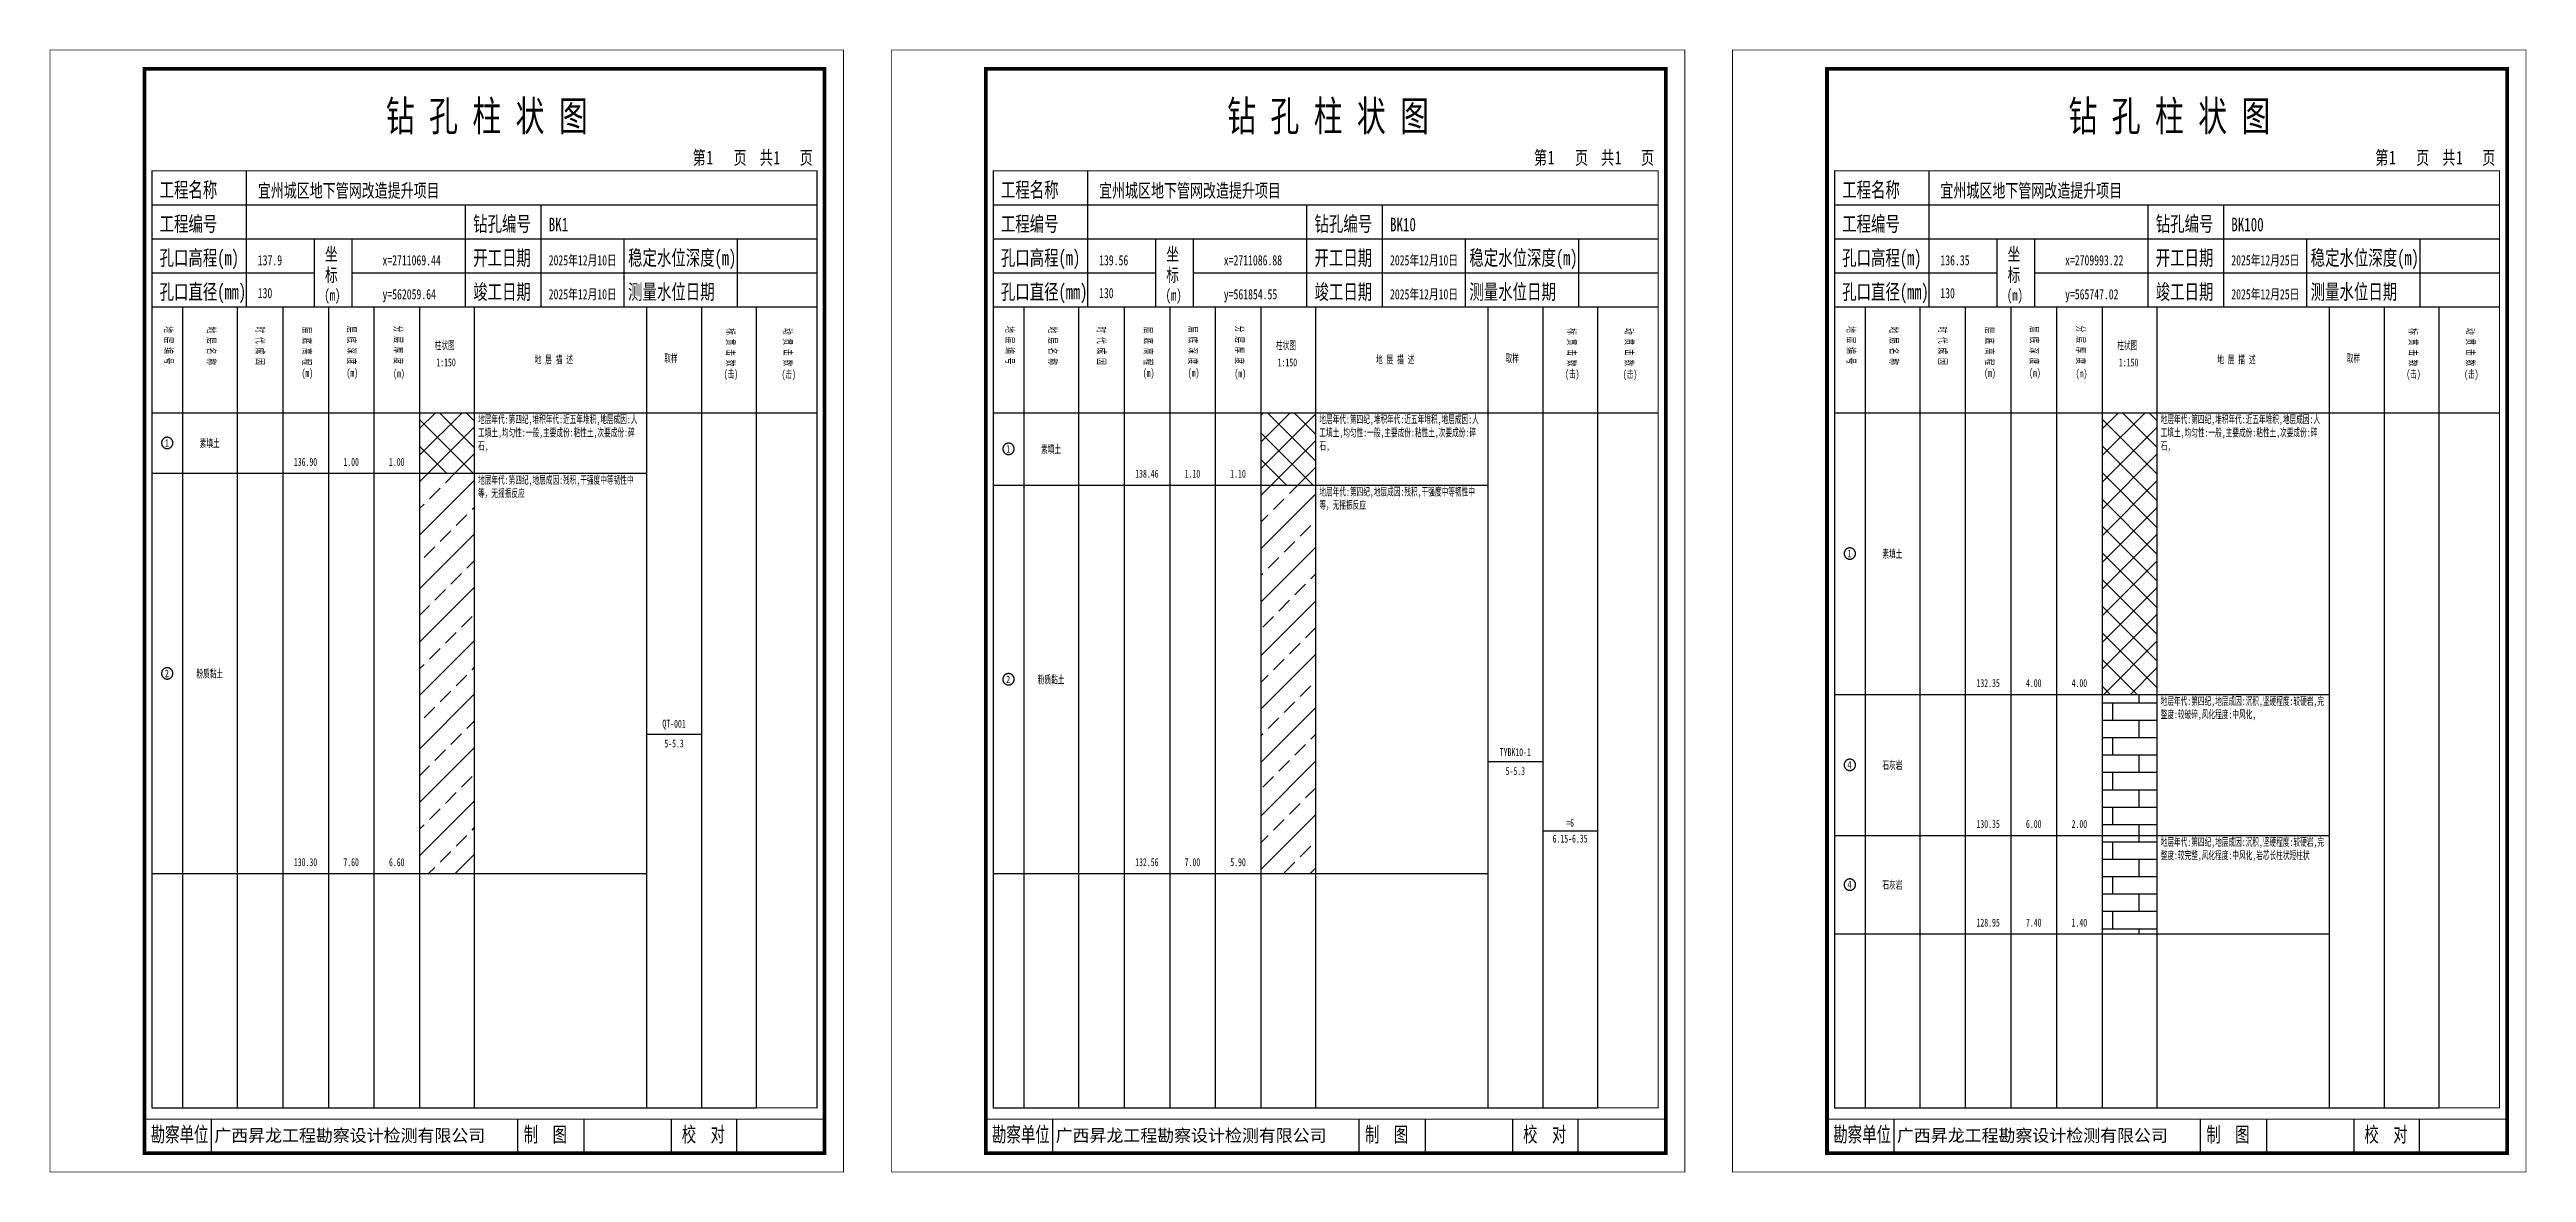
# Model space of a CAD drawing. Header units: millimetres. Extents: x 0 to 2711117, y 0 to 567555.
# Drawn here: x 0 to 655, y 0 to 297 of the extents above; entities that cross this region are included whole.
import ezdxf
from ezdxf.enums import TextEntityAlignment as Align

# ---------------------------------------------------------------- set-up
doc = ezdxf.new("R2010")
doc.units = ezdxf.units.MM
doc.layers.add('GICAD_POU_TEXTS', color=7, linetype='Continuous')
doc.layers.add('勘察点图例', color=7, linetype='Continuous')
doc.styles.add('HEAD_FONT', font='simfang.ttf', dxfattribs={"width": 0.6})
doc.styles.add('HEAD_FONT2', font='simfang.ttf', dxfattribs={"width": 0.6})
doc.styles.add('HT', font='simhei.ttf')
doc.styles.add('LZ_FONT', font='simfang.ttf', dxfattribs={"width": 0.7, "height": 8})
doc.styles.add('成果图图块', font='simfang.ttf', dxfattribs={"height": 2.5})
doc.styles.add('成果图表体', font='simfang.ttf', dxfattribs={"width": 0.6, "height": 2.1})
pattern_1 = [(45, (0, 0), (-3.535534, 3.535534), []), (135, (0, 0), (-3.535534, -3.535534), [])]
pattern_2 = [(45, (0, 0), (-7.07107, 7.07107), []), (45, (7.071, 0), (-7.07107, 7.07107), [4, -2])]
pattern_3 = [(0, (0, 0), (0, 4.6), []), (90, (0, 0), (-7, 4.6), [4.6, -4.6])]

# ---------------------------------------------------------------- blocks, each defined once
blk = doc.blocks.new('BK1')
for p, q in [((52, 229), (52, 265)), ((27, 256), (203, 256)), ((110, 229), (110, 256)), ((130, 229), (130, 256)), ((27, 247), (203, 247)), ((70, 229), (70, 247)), ((80, 229), (80, 247)), ((152, 229), (152, 247)), ((182, 229), (182, 247)), ((27, 238), (70, 238)), ((80, 238), (203, 238)), ((27, 229), (35.05, 229)), ((35.05, 229), (35.05, 17)), ((35.05, 229), (49.53, 229)), ((49.53, 229), (49.53, 17)), ((49.53, 229), (61.6, 229)), ((61.6, 229), (61.6, 17)), ((61.6, 229), (73.68, 229)), ((73.68, 229), (73.68, 17)), ((73.68, 229), (85.75, 229)), ((85.75, 229), (85.75, 17)), ((85.75, 229), (97.82, 229)), ((97.82, 229), (97.82, 17)), ((97.82, 229), (112.3, 229)), ((112.3, 229), (112.3, 17)), ((112.3, 229), (157.93, 229)), ((157.93, 229), (157.93, 17)), ((157.93, 229), (172.42, 229)), ((172.42, 229), (172.42, 17)), ((172.42, 229), (186.9, 229)), ((186.9, 229), (186.9, 17)), ((186.9, 229), (203, 229)), ((27, 201), (203, 201)), ((27, 17), (35.05, 17)), ((35.05, 17), (49.53, 17)), ((42.74, 4.95), (42.74, 13.95)), ((42.74, 4.95), (42.74, 13.95)), ((49.53, 17), (61.6, 17)), ((61.6, 17), (73.68, 17)), ((73.68, 17), (85.75, 17)), ((85.75, 17), (97.82, 17)), ((97.82, 17), (112.3, 17)), ((112.3, 17), (157.93, 17)), ((123.83, 4.95), (123.83, 13.95)), ((141.38, 4.95), (141.38, 13.95)), ((157.93, 17), (172.42, 17)), ((164.48, 4.95), (164.48, 13.95)), ((172.42, 17), (186.9, 17)), ((181.84, 4.95), (181.84, 13.95)), ((181.84, 4.95), (181.84, 13.95))]:
    blk.add_line(p, q)
for points, const_width in [([(0, 0), (210, 0), (210, 297), (0, 297)], 0.25), ([(25, 5), (205, 5), (205, 292), (25, 292)], 1), ([(27, 265), (203, 265), (203, 17), (27, 17)], 0.3)]:
    blk.add_lwpolyline(points, close=True, dxfattribs=dict(const_width=const_width))
at = {"const_width": 0.3}
for points in [[(27, 229), (203, 229)], [(25, 14), (205, 14)]]:
    blk.add_lwpolyline(points, dxfattribs=at)
at = {"style": 'LZ_FONT', "width": 0.7}
for s, height, p in [('钻 孔 柱 状 图', 8, (88.9, 275.54)), ('第', 3.6, (170.12, 266.7)), ('1', 3.6, (173.78, 266.75)), ('页', 3.6, (180.96, 266.7)), ('共', 3.6, (187.88, 266.7)), ('1', 3.6, (191.54, 266.7)), ('页', 3.6, (198.44, 266.7)), ('工程名称', 4, (29, 258)), ('宜州城区地下管网改造提升项目', 3.6, (55, 258)), ('工程编号', 4, (29, 249)), ('钻孔编号', 4, (112, 249)), ('BK1', 3.6, (132, 249)), ('孔口高程(m)', 4, (29, 240)), ('137.9', 2.7, (55, 240)), ('坐', 3.5, (72.79, 241.24)), ('x=2711069.44', 2.7, (88, 240)), ('开工日期', 4, (112, 240)), ('2025年12月10日', 2.7, (132, 240)), ('稳定水位深度(m)', 4, (153, 240)), ('标', 3.5, (72.79, 235.7)), ('孔口直径(mm)', 4, (29, 231)), ('130', 2.7, (54.98, 231.31)), ('(m) ', 3, (72.59, 230.65)), ('y=562059.64', 2.7, (88, 231)), ('竣工日期', 4, (112, 231)), ('2025年12月10日', 2.7, (132, 231)), ('测量水位日期', 4, (153, 231)), ('勘察单位', 4, (26.65, 7.95)), ('制  图', 4, (125.4, 7.95)), ('校  对', 4, (167.22, 7.95))]:
    blk.add_text(s, height=height, dxfattribs=at).set_placement(p)
at = {"style": 'HT'}
blk.add_text('广西昇龙工程勘察设计检测有限公司', height=3.2865, dxfattribs=at).set_placement((43.48, 8.02))
at = {"char_height": 2.1, "width": 22.806, "attachment_point": 1, "rotation": 270, "style": 'HEAD_FONT'}
for s, insert in [('地 层 编 号', (32.46, 223.92)), ('地 层 名 称', (43.79, 223.76)), ('时 代 成 因', (56.67, 223.83)), ('层 底 高 程', (69.07, 223.71)), ('层 底 深 度', (80.9, 223.91)), ('分 层 厚 度', (93.26, 224.01)), ('标 贯 击 数', (181.21, 223.37)), ('动 贯 击 数', (196.38, 223.43))]:
    blk.add_mtext(s, dxfattribs=dict(at, insert=insert))
at = {"char_height": 2.1, "attachment_point": 1}
for s, insert, width, style in [('柱状图', (101.82, 219.87), 7.855, 'HEAD_FONT2'), ('地 层 描 述', (128.29, 216.11), 22.0781, 'HEAD_FONT2'), ('取样', (162.58, 216.44), 7.855, 'HEAD_FONT2'), ('(m)', (66.58, 212.56), 4.7944, 'HEAD_FONT'), ('(m)', (78.47, 212.61), 4.7944, 'HEAD_FONT'), ('(m)', (90.81, 212.43), 4.7944, 'HEAD_FONT'), ('1:150', (102.26, 215.36), 6.9223, 'HEAD_FONT2'), ('(击)', (178.33, 212.31), 7.855, 'HEAD_FONT2'), ('(击)', (193.64, 212.22), 7.855, 'HEAD_FONT2')]:
    blk.add_mtext(s, dxfattribs=dict(at, insert=insert, width=width, style=style))
blk = doc.blocks.new('BK1_0')
at = {"color": 7}
blk.add_polyline3d([(-1.5, 0.02, 0), (-1.5, -0.06, 0), (-1.49, -0.13, 0), (-1.48, -0.2, 0), (-1.47, -0.28, 0), (-1.46, -0.35, 0), (-1.44, -0.42, 0), (-1.41, -0.49, 0), (-1.39, -0.56, 0), (-1.36, -0.63, 0), (-1.32, -0.69, 0), (-1.29, -0.76, 0), (-1.25, -0.82, 0), (-1.2, -0.88, 0), (-1.16, -0.94, 0), (-1.11, -0.99, 0), (-1.06, -1.04, 0), (-1.01, -1.1, 0), (-0.95, -1.14, 0), (-0.89, -1.19, 0), (-0.83, -1.23, 0), (-0.77, -1.27, 0), (-0.71, -1.31, 0), (-0.64, -1.34, 0), (-0.57, -1.37, 0), (-0.51, -1.4, 0), (-0.44, -1.42, 0), (-0.36, -1.44, 0), (-0.29, -1.46, 0), (-0.22, -1.47, 0), (-0.15, -1.48, 0), (-0.07, -1.48, 0), (0, -1.48, 0), (0.07, -1.48, 0), (0.15, -1.48, 0), (0.22, -1.47, 0), (0.29, -1.46, 0), (0.36, -1.44, 0), (0.44, -1.42, 0), (0.51, -1.4, 0), (0.57, -1.37, 0), (0.64, -1.34, 0), (0.71, -1.31, 0), (0.77, -1.27, 0), (0.83, -1.23, 0), (0.89, -1.19, 0), (0.95, -1.14, 0), (1.01, -1.1, 0), (1.06, -1.04, 0), (1.11, -0.99, 0), (1.16, -0.94, 0), (1.2, -0.88, 0), (1.25, -0.82, 0), (1.29, -0.76, 0), (1.32, -0.69, 0), (1.36, -0.63, 0), (1.39, -0.56, 0), (1.41, -0.49, 0), (1.44, -0.42, 0), (1.46, -0.35, 0), (1.47, -0.28, 0), (1.48, -0.2, 0), (1.49, -0.13, 0), (1.5, -0.06, 0), (1.5, 0.02, 0), (1.5, 0.09, 0), (1.49, 0.16, 0), (1.48, 0.24, 0), (1.47, 0.31, 0), (1.46, 0.38, 0), (1.44, 0.45, 0), (1.41, 0.52, 0), (1.39, 0.59, 0), (1.36, 0.66, 0), (1.32, 0.72, 0), (1.29, 0.79, 0), (1.25, 0.85, 0), (1.2, 0.91, 0), (1.16, 0.97, 0), (1.11, 1.02, 0), (1.06, 1.08, 0), (1.01, 1.13, 0), (0.95, 1.18, 0), (0.89, 1.22, 0), (0.83, 1.26, 0), (0.77, 1.3, 0), (0.71, 1.34, 0), (0.64, 1.37, 0), (0.57, 1.4, 0), (0.51, 1.43, 0), (0.44, 1.45, 0), (0.36, 1.47, 0), (0.29, 1.49, 0), (0.22, 1.5, 0), (0.15, 1.51, 0), (0.07, 1.51, 0), (0, 1.52, 0), (-0.07, 1.51, 0), (-0.15, 1.51, 0), (-0.22, 1.5, 0), (-0.29, 1.49, 0), (-0.36, 1.47, 0), (-0.44, 1.45, 0), (-0.51, 1.43, 0), (-0.57, 1.4, 0), (-0.64, 1.37, 0), (-0.71, 1.34, 0), (-0.77, 1.3, 0), (-0.83, 1.26, 0), (-0.89, 1.22, 0), (-0.95, 1.18, 0), (-1.01, 1.13, 0), (-1.06, 1.08, 0), (-1.11, 1.02, 0), (-1.16, 0.97, 0), (-1.2, 0.91, 0), (-1.25, 0.85, 0), (-1.29, 0.79, 0), (-1.32, 0.72, 0), (-1.36, 0.66, 0), (-1.39, 0.59, 0), (-1.41, 0.52, 0), (-1.44, 0.45, 0), (-1.46, 0.38, 0), (-1.47, 0.31, 0), (-1.48, 0.24, 0), (-1.49, 0.16, 0), (-1.5, 0.09, 0), (-1.5, 0.02, 0)], dxfattribs=at)
at = {"layer": 'GICAD_POU_TEXTS', "color": 7, "style": '成果图图块', "width": 0.7}
blk.add_text('1', height=2, dxfattribs=at).set_placement((-0.09, -0.99), align=Align.CENTER)
blk = doc.blocks.new('BK1_1')
at = {"color": 7}
blk.add_polyline3d([(-1.5, 0.02, 0), (-1.5, -0.06, 0), (-1.49, -0.13, 0), (-1.48, -0.2, 0), (-1.47, -0.28, 0), (-1.46, -0.35, 0), (-1.44, -0.42, 0), (-1.41, -0.49, 0), (-1.39, -0.56, 0), (-1.36, -0.63, 0), (-1.32, -0.69, 0), (-1.29, -0.76, 0), (-1.25, -0.82, 0), (-1.2, -0.88, 0), (-1.16, -0.94, 0), (-1.11, -0.99, 0), (-1.06, -1.04, 0), (-1.01, -1.1, 0), (-0.95, -1.14, 0), (-0.89, -1.19, 0), (-0.83, -1.23, 0), (-0.77, -1.27, 0), (-0.71, -1.31, 0), (-0.64, -1.34, 0), (-0.57, -1.37, 0), (-0.51, -1.4, 0), (-0.44, -1.42, 0), (-0.36, -1.44, 0), (-0.29, -1.46, 0), (-0.22, -1.47, 0), (-0.15, -1.48, 0), (-0.07, -1.48, 0), (0, -1.48, 0), (0.07, -1.48, 0), (0.15, -1.48, 0), (0.22, -1.47, 0), (0.29, -1.46, 0), (0.36, -1.44, 0), (0.44, -1.42, 0), (0.51, -1.4, 0), (0.57, -1.37, 0), (0.64, -1.34, 0), (0.71, -1.31, 0), (0.77, -1.27, 0), (0.83, -1.23, 0), (0.89, -1.19, 0), (0.95, -1.14, 0), (1.01, -1.1, 0), (1.06, -1.04, 0), (1.11, -0.99, 0), (1.16, -0.94, 0), (1.2, -0.88, 0), (1.25, -0.82, 0), (1.29, -0.76, 0), (1.32, -0.69, 0), (1.36, -0.63, 0), (1.39, -0.56, 0), (1.41, -0.49, 0), (1.44, -0.42, 0), (1.46, -0.35, 0), (1.47, -0.28, 0), (1.48, -0.2, 0), (1.49, -0.13, 0), (1.5, -0.06, 0), (1.5, 0.02, 0), (1.5, 0.09, 0), (1.49, 0.16, 0), (1.48, 0.24, 0), (1.47, 0.31, 0), (1.46, 0.38, 0), (1.44, 0.45, 0), (1.41, 0.52, 0), (1.39, 0.59, 0), (1.36, 0.66, 0), (1.32, 0.72, 0), (1.29, 0.79, 0), (1.25, 0.85, 0), (1.2, 0.91, 0), (1.16, 0.97, 0), (1.11, 1.02, 0), (1.06, 1.08, 0), (1.01, 1.13, 0), (0.95, 1.18, 0), (0.89, 1.22, 0), (0.83, 1.26, 0), (0.77, 1.3, 0), (0.71, 1.34, 0), (0.64, 1.37, 0), (0.57, 1.4, 0), (0.51, 1.43, 0), (0.44, 1.45, 0), (0.36, 1.47, 0), (0.29, 1.49, 0), (0.22, 1.5, 0), (0.15, 1.51, 0), (0.07, 1.51, 0), (0, 1.52, 0), (-0.07, 1.51, 0), (-0.15, 1.51, 0), (-0.22, 1.5, 0), (-0.29, 1.49, 0), (-0.36, 1.47, 0), (-0.44, 1.45, 0), (-0.51, 1.43, 0), (-0.57, 1.4, 0), (-0.64, 1.37, 0), (-0.71, 1.34, 0), (-0.77, 1.3, 0), (-0.83, 1.26, 0), (-0.89, 1.22, 0), (-0.95, 1.18, 0), (-1.01, 1.13, 0), (-1.06, 1.08, 0), (-1.11, 1.02, 0), (-1.16, 0.97, 0), (-1.2, 0.91, 0), (-1.25, 0.85, 0), (-1.29, 0.79, 0), (-1.32, 0.72, 0), (-1.36, 0.66, 0), (-1.39, 0.59, 0), (-1.41, 0.52, 0), (-1.44, 0.45, 0), (-1.46, 0.38, 0), (-1.47, 0.31, 0), (-1.48, 0.24, 0), (-1.49, 0.16, 0), (-1.5, 0.09, 0), (-1.5, 0.02, 0)], dxfattribs=at)
at = {"layer": 'GICAD_POU_TEXTS', "color": 7, "style": '成果图图块', "width": 0.7}
blk.add_text('2', height=2, dxfattribs=at).set_placement((-0.09, -0.99), align=Align.CENTER)
blk = doc.blocks.new('BK10')
for p, q in [((52, 229), (52, 265)), ((27, 256), (203, 256)), ((110, 229), (110, 256)), ((130, 229), (130, 256)), ((27, 247), (203, 247)), ((70, 229), (70, 247)), ((80, 229), (80, 247)), ((152, 229), (152, 247)), ((182, 229), (182, 247)), ((27, 238), (70, 238)), ((80, 238), (203, 238)), ((27, 229), (35.05, 229)), ((35.05, 229), (35.05, 17)), ((35.05, 229), (49.53, 229)), ((49.53, 229), (49.53, 17)), ((49.53, 229), (61.6, 229)), ((61.6, 229), (61.6, 17)), ((61.6, 229), (73.68, 229)), ((73.68, 229), (73.68, 17)), ((73.68, 229), (85.75, 229)), ((85.75, 229), (85.75, 17)), ((85.75, 229), (97.82, 229)), ((97.82, 229), (97.82, 17)), ((97.82, 229), (112.3, 229)), ((112.3, 229), (112.3, 17)), ((112.3, 229), (157.93, 229)), ((157.93, 229), (157.93, 17)), ((157.93, 229), (172.42, 229)), ((172.42, 229), (172.42, 17)), ((172.42, 229), (186.9, 229)), ((186.9, 229), (186.9, 17)), ((186.9, 229), (203, 229)), ((27, 201), (203, 201)), ((27, 17), (35.05, 17)), ((35.05, 17), (49.53, 17)), ((42.74, 4.95), (42.74, 13.95)), ((42.74, 4.95), (42.74, 13.95)), ((49.53, 17), (61.6, 17)), ((61.6, 17), (73.68, 17)), ((73.68, 17), (85.75, 17)), ((85.75, 17), (97.82, 17)), ((97.82, 17), (112.3, 17)), ((112.3, 17), (157.93, 17)), ((123.83, 4.95), (123.83, 13.95)), ((141.38, 4.95), (141.38, 13.95)), ((157.93, 17), (172.42, 17)), ((164.48, 4.95), (164.48, 13.95)), ((172.42, 17), (186.9, 17)), ((181.84, 4.95), (181.84, 13.95)), ((181.84, 4.95), (181.84, 13.95))]:
    blk.add_line(p, q)
for points, const_width in [([(0, 0), (210, 0), (210, 297), (0, 297)], 0.25), ([(25, 5), (205, 5), (205, 292), (25, 292)], 1), ([(27, 265), (203, 265), (203, 17), (27, 17)], 0.3)]:
    blk.add_lwpolyline(points, close=True, dxfattribs=dict(const_width=const_width))
at = {"const_width": 0.3}
for points in [[(27, 229), (203, 229)], [(25, 14), (205, 14)]]:
    blk.add_lwpolyline(points, dxfattribs=at)
at = {"style": 'LZ_FONT', "width": 0.7}
for s, height, p in [('钻 孔 柱 状 图', 8, (88.9, 275.54)), ('第', 3.6, (170.12, 266.7)), ('1', 3.6, (173.78, 266.75)), ('页', 3.6, (180.96, 266.7)), ('共', 3.6, (187.88, 266.7)), ('1', 3.6, (191.54, 266.7)), ('页', 3.6, (198.44, 266.7)), ('工程名称', 4, (29, 258)), ('宜州城区地下管网改造提升项目', 3.6, (55, 258)), ('工程编号', 4, (29, 249)), ('钻孔编号', 4, (112, 249)), ('BK10', 3.6, (132, 249)), ('孔口高程(m)', 4, (29, 240)), ('139.56', 2.7, (55, 240)), ('坐', 3.5, (72.79, 241.24)), ('x=2711086.88', 2.7, (88, 240)), ('开工日期', 4, (112, 240)), ('2025年12月10日', 2.7, (132, 240)), ('稳定水位深度(m)', 4, (153, 240)), ('标', 3.5, (72.79, 235.7)), ('孔口直径(mm)', 4, (29, 231)), ('130', 2.7, (54.98, 231.31)), ('(m) ', 3, (72.59, 230.65)), ('y=561854.55', 2.7, (88, 231)), ('竣工日期', 4, (112, 231)), ('2025年12月10日', 2.7, (132, 231)), ('测量水位日期', 4, (153, 231)), ('勘察单位', 4, (26.65, 7.95)), ('制  图', 4, (125.4, 7.95)), ('校  对', 4, (167.22, 7.95))]:
    blk.add_text(s, height=height, dxfattribs=at).set_placement(p)
at = {"style": 'HT'}
blk.add_text('广西昇龙工程勘察设计检测有限公司', height=3.2865, dxfattribs=at).set_placement((43.48, 8.02))
at = {"char_height": 2.1, "width": 22.806, "attachment_point": 1, "rotation": 270, "style": 'HEAD_FONT'}
for s, insert in [('地 层 编 号', (32.46, 223.92)), ('地 层 名 称', (43.79, 223.76)), ('时 代 成 因', (56.67, 223.83)), ('层 底 高 程', (69.07, 223.71)), ('层 底 深 度', (80.9, 223.91)), ('分 层 厚 度', (93.26, 224.01)), ('标 贯 击 数', (181.21, 223.37)), ('动 贯 击 数', (196.38, 223.43))]:
    blk.add_mtext(s, dxfattribs=dict(at, insert=insert))
at = {"char_height": 2.1, "attachment_point": 1}
for s, insert, width, style in [('柱状图', (101.82, 219.87), 7.855, 'HEAD_FONT2'), ('地 层 描 述', (128.29, 216.11), 22.0781, 'HEAD_FONT2'), ('取样', (162.58, 216.44), 7.855, 'HEAD_FONT2'), ('(m)', (66.58, 212.56), 4.7944, 'HEAD_FONT'), ('(m)', (78.47, 212.61), 4.7944, 'HEAD_FONT'), ('(m)', (90.81, 212.43), 4.7944, 'HEAD_FONT'), ('1:150', (102.26, 215.36), 6.9223, 'HEAD_FONT2'), ('(击)', (178.33, 212.31), 7.855, 'HEAD_FONT2'), ('(击)', (193.64, 212.22), 7.855, 'HEAD_FONT2')]:
    blk.add_mtext(s, dxfattribs=dict(at, insert=insert, width=width, style=style))
blk = doc.blocks.new('BK10_0')
at = {"color": 7}
blk.add_polyline3d([(-1.5, 0.02, 0), (-1.5, -0.06, 0), (-1.49, -0.13, 0), (-1.48, -0.2, 0), (-1.47, -0.28, 0), (-1.46, -0.35, 0), (-1.44, -0.42, 0), (-1.41, -0.49, 0), (-1.39, -0.56, 0), (-1.36, -0.63, 0), (-1.32, -0.69, 0), (-1.29, -0.76, 0), (-1.25, -0.82, 0), (-1.2, -0.88, 0), (-1.16, -0.94, 0), (-1.11, -0.99, 0), (-1.06, -1.04, 0), (-1.01, -1.1, 0), (-0.95, -1.14, 0), (-0.89, -1.19, 0), (-0.83, -1.23, 0), (-0.77, -1.27, 0), (-0.71, -1.31, 0), (-0.64, -1.34, 0), (-0.57, -1.37, 0), (-0.51, -1.4, 0), (-0.44, -1.42, 0), (-0.36, -1.44, 0), (-0.29, -1.46, 0), (-0.22, -1.47, 0), (-0.15, -1.48, 0), (-0.07, -1.48, 0), (0, -1.48, 0), (0.07, -1.48, 0), (0.15, -1.48, 0), (0.22, -1.47, 0), (0.29, -1.46, 0), (0.36, -1.44, 0), (0.44, -1.42, 0), (0.51, -1.4, 0), (0.57, -1.37, 0), (0.64, -1.34, 0), (0.71, -1.31, 0), (0.77, -1.27, 0), (0.83, -1.23, 0), (0.89, -1.19, 0), (0.95, -1.14, 0), (1.01, -1.1, 0), (1.06, -1.04, 0), (1.11, -0.99, 0), (1.16, -0.94, 0), (1.2, -0.88, 0), (1.25, -0.82, 0), (1.29, -0.76, 0), (1.32, -0.69, 0), (1.36, -0.63, 0), (1.39, -0.56, 0), (1.41, -0.49, 0), (1.44, -0.42, 0), (1.46, -0.35, 0), (1.47, -0.28, 0), (1.48, -0.2, 0), (1.49, -0.13, 0), (1.5, -0.06, 0), (1.5, 0.02, 0), (1.5, 0.09, 0), (1.49, 0.16, 0), (1.48, 0.24, 0), (1.47, 0.31, 0), (1.46, 0.38, 0), (1.44, 0.45, 0), (1.41, 0.52, 0), (1.39, 0.59, 0), (1.36, 0.66, 0), (1.32, 0.72, 0), (1.29, 0.79, 0), (1.25, 0.85, 0), (1.2, 0.91, 0), (1.16, 0.97, 0), (1.11, 1.02, 0), (1.06, 1.08, 0), (1.01, 1.13, 0), (0.95, 1.18, 0), (0.89, 1.22, 0), (0.83, 1.26, 0), (0.77, 1.3, 0), (0.71, 1.34, 0), (0.64, 1.37, 0), (0.57, 1.4, 0), (0.51, 1.43, 0), (0.44, 1.45, 0), (0.36, 1.47, 0), (0.29, 1.49, 0), (0.22, 1.5, 0), (0.15, 1.51, 0), (0.07, 1.51, 0), (0, 1.52, 0), (-0.07, 1.51, 0), (-0.15, 1.51, 0), (-0.22, 1.5, 0), (-0.29, 1.49, 0), (-0.36, 1.47, 0), (-0.44, 1.45, 0), (-0.51, 1.43, 0), (-0.57, 1.4, 0), (-0.64, 1.37, 0), (-0.71, 1.34, 0), (-0.77, 1.3, 0), (-0.83, 1.26, 0), (-0.89, 1.22, 0), (-0.95, 1.18, 0), (-1.01, 1.13, 0), (-1.06, 1.08, 0), (-1.11, 1.02, 0), (-1.16, 0.97, 0), (-1.2, 0.91, 0), (-1.25, 0.85, 0), (-1.29, 0.79, 0), (-1.32, 0.72, 0), (-1.36, 0.66, 0), (-1.39, 0.59, 0), (-1.41, 0.52, 0), (-1.44, 0.45, 0), (-1.46, 0.38, 0), (-1.47, 0.31, 0), (-1.48, 0.24, 0), (-1.49, 0.16, 0), (-1.5, 0.09, 0), (-1.5, 0.02, 0)], dxfattribs=at)
at = {"layer": 'GICAD_POU_TEXTS', "color": 7, "style": '成果图图块', "width": 0.7}
blk.add_text('1', height=2, dxfattribs=at).set_placement((-0.09, -0.99), align=Align.CENTER)
blk = doc.blocks.new('BK10_1')
at = {"color": 7}
blk.add_polyline3d([(-1.5, 0.02, 0), (-1.5, -0.06, 0), (-1.49, -0.13, 0), (-1.48, -0.2, 0), (-1.47, -0.28, 0), (-1.46, -0.35, 0), (-1.44, -0.42, 0), (-1.41, -0.49, 0), (-1.39, -0.56, 0), (-1.36, -0.63, 0), (-1.32, -0.69, 0), (-1.29, -0.76, 0), (-1.25, -0.82, 0), (-1.2, -0.88, 0), (-1.16, -0.94, 0), (-1.11, -0.99, 0), (-1.06, -1.04, 0), (-1.01, -1.1, 0), (-0.95, -1.14, 0), (-0.89, -1.19, 0), (-0.83, -1.23, 0), (-0.77, -1.27, 0), (-0.71, -1.31, 0), (-0.64, -1.34, 0), (-0.57, -1.37, 0), (-0.51, -1.4, 0), (-0.44, -1.42, 0), (-0.36, -1.44, 0), (-0.29, -1.46, 0), (-0.22, -1.47, 0), (-0.15, -1.48, 0), (-0.07, -1.48, 0), (0, -1.48, 0), (0.07, -1.48, 0), (0.15, -1.48, 0), (0.22, -1.47, 0), (0.29, -1.46, 0), (0.36, -1.44, 0), (0.44, -1.42, 0), (0.51, -1.4, 0), (0.57, -1.37, 0), (0.64, -1.34, 0), (0.71, -1.31, 0), (0.77, -1.27, 0), (0.83, -1.23, 0), (0.89, -1.19, 0), (0.95, -1.14, 0), (1.01, -1.1, 0), (1.06, -1.04, 0), (1.11, -0.99, 0), (1.16, -0.94, 0), (1.2, -0.88, 0), (1.25, -0.82, 0), (1.29, -0.76, 0), (1.32, -0.69, 0), (1.36, -0.63, 0), (1.39, -0.56, 0), (1.41, -0.49, 0), (1.44, -0.42, 0), (1.46, -0.35, 0), (1.47, -0.28, 0), (1.48, -0.2, 0), (1.49, -0.13, 0), (1.5, -0.06, 0), (1.5, 0.02, 0), (1.5, 0.09, 0), (1.49, 0.16, 0), (1.48, 0.24, 0), (1.47, 0.31, 0), (1.46, 0.38, 0), (1.44, 0.45, 0), (1.41, 0.52, 0), (1.39, 0.59, 0), (1.36, 0.66, 0), (1.32, 0.72, 0), (1.29, 0.79, 0), (1.25, 0.85, 0), (1.2, 0.91, 0), (1.16, 0.97, 0), (1.11, 1.02, 0), (1.06, 1.08, 0), (1.01, 1.13, 0), (0.95, 1.18, 0), (0.89, 1.22, 0), (0.83, 1.26, 0), (0.77, 1.3, 0), (0.71, 1.34, 0), (0.64, 1.37, 0), (0.57, 1.4, 0), (0.51, 1.43, 0), (0.44, 1.45, 0), (0.36, 1.47, 0), (0.29, 1.49, 0), (0.22, 1.5, 0), (0.15, 1.51, 0), (0.07, 1.51, 0), (0, 1.52, 0), (-0.07, 1.51, 0), (-0.15, 1.51, 0), (-0.22, 1.5, 0), (-0.29, 1.49, 0), (-0.36, 1.47, 0), (-0.44, 1.45, 0), (-0.51, 1.43, 0), (-0.57, 1.4, 0), (-0.64, 1.37, 0), (-0.71, 1.34, 0), (-0.77, 1.3, 0), (-0.83, 1.26, 0), (-0.89, 1.22, 0), (-0.95, 1.18, 0), (-1.01, 1.13, 0), (-1.06, 1.08, 0), (-1.11, 1.02, 0), (-1.16, 0.97, 0), (-1.2, 0.91, 0), (-1.25, 0.85, 0), (-1.29, 0.79, 0), (-1.32, 0.72, 0), (-1.36, 0.66, 0), (-1.39, 0.59, 0), (-1.41, 0.52, 0), (-1.44, 0.45, 0), (-1.46, 0.38, 0), (-1.47, 0.31, 0), (-1.48, 0.24, 0), (-1.49, 0.16, 0), (-1.5, 0.09, 0), (-1.5, 0.02, 0)], dxfattribs=at)
at = {"layer": 'GICAD_POU_TEXTS', "color": 7, "style": '成果图图块', "width": 0.7}
blk.add_text('2', height=2, dxfattribs=at).set_placement((-0.09, -0.99), align=Align.CENTER)
blk = doc.blocks.new('BK100')
for p, q in [((52, 229), (52, 265)), ((27, 256), (203, 256)), ((110, 229), (110, 256)), ((130, 229), (130, 256)), ((27, 247), (203, 247)), ((70, 229), (70, 247)), ((80, 229), (80, 247)), ((152, 229), (152, 247)), ((182, 229), (182, 247)), ((27, 238), (70, 238)), ((80, 238), (203, 238)), ((27, 229), (35.05, 229)), ((35.05, 229), (35.05, 17)), ((35.05, 229), (49.53, 229)), ((49.53, 229), (49.53, 17)), ((49.53, 229), (61.6, 229)), ((61.6, 229), (61.6, 17)), ((61.6, 229), (73.68, 229)), ((73.68, 229), (73.68, 17)), ((73.68, 229), (85.75, 229)), ((85.75, 229), (85.75, 17)), ((85.75, 229), (97.82, 229)), ((97.82, 229), (97.82, 17)), ((97.82, 229), (112.3, 229)), ((112.3, 229), (112.3, 17)), ((112.3, 229), (157.93, 229)), ((157.93, 229), (157.93, 17)), ((157.93, 229), (172.42, 229)), ((172.42, 229), (172.42, 17)), ((172.42, 229), (186.9, 229)), ((186.9, 229), (186.9, 17)), ((186.9, 229), (203, 229)), ((27, 201), (203, 201)), ((27, 17), (35.05, 17)), ((35.05, 17), (49.53, 17)), ((42.74, 4.95), (42.74, 13.95)), ((42.74, 4.95), (42.74, 13.95)), ((49.53, 17), (61.6, 17)), ((61.6, 17), (73.68, 17)), ((73.68, 17), (85.75, 17)), ((85.75, 17), (97.82, 17)), ((97.82, 17), (112.3, 17)), ((112.3, 17), (157.93, 17)), ((123.83, 4.95), (123.83, 13.95)), ((141.38, 4.95), (141.38, 13.95)), ((157.93, 17), (172.42, 17)), ((164.48, 4.95), (164.48, 13.95)), ((172.42, 17), (186.9, 17)), ((181.84, 4.95), (181.84, 13.95)), ((181.84, 4.95), (181.84, 13.95))]:
    blk.add_line(p, q)
for points, const_width in [([(0, 0), (210, 0), (210, 297), (0, 297)], 0.25), ([(25, 5), (205, 5), (205, 292), (25, 292)], 1), ([(27, 265), (203, 265), (203, 17), (27, 17)], 0.3)]:
    blk.add_lwpolyline(points, close=True, dxfattribs=dict(const_width=const_width))
at = {"const_width": 0.3}
for points in [[(27, 229), (203, 229)], [(25, 14), (205, 14)]]:
    blk.add_lwpolyline(points, dxfattribs=at)
at = {"style": 'LZ_FONT', "width": 0.7}
for s, height, p in [('钻 孔 柱 状 图', 8, (88.9, 275.54)), ('第', 3.6, (170.12, 266.7)), ('1', 3.6, (173.78, 266.75)), ('页', 3.6, (180.96, 266.7)), ('共', 3.6, (187.88, 266.7)), ('1', 3.6, (191.54, 266.7)), ('页', 3.6, (198.44, 266.7)), ('工程名称', 4, (29, 258)), ('宜州城区地下管网改造提升项目', 3.6, (55, 258)), ('工程编号', 4, (29, 249)), ('钻孔编号', 4, (112, 249)), ('BK100', 3.6, (132, 249)), ('孔口高程(m)', 4, (29, 240)), ('136.35', 2.7, (55, 240)), ('坐', 3.5, (72.79, 241.24)), ('x=2709993.22', 2.7, (88, 240)), ('开工日期', 4, (112, 240)), ('2025年12月25日', 2.7, (132, 240)), ('稳定水位深度(m)', 4, (153, 240)), ('标', 3.5, (72.79, 235.7)), ('孔口直径(mm)', 4, (29, 231)), ('130', 2.7, (54.98, 231.31)), ('(m) ', 3, (72.59, 230.65)), ('y=565747.02', 2.7, (88, 231)), ('竣工日期', 4, (112, 231)), ('2025年12月25日', 2.7, (132, 231)), ('测量水位日期', 4, (153, 231)), ('勘察单位', 4, (26.65, 7.95)), ('制  图', 4, (125.4, 7.95)), ('校  对', 4, (167.22, 7.95))]:
    blk.add_text(s, height=height, dxfattribs=at).set_placement(p)
at = {"style": 'HT'}
blk.add_text('广西昇龙工程勘察设计检测有限公司', height=3.2865, dxfattribs=at).set_placement((43.48, 8.02))
at = {"char_height": 2.1, "width": 22.806, "attachment_point": 1, "rotation": 270, "style": 'HEAD_FONT'}
for s, insert in [('地 层 编 号', (32.46, 223.92)), ('地 层 名 称', (43.79, 223.76)), ('时 代 成 因', (56.67, 223.83)), ('层 底 高 程', (69.07, 223.71)), ('层 底 深 度', (80.9, 223.91)), ('分 层 厚 度', (93.26, 224.01)), ('标 贯 击 数', (181.21, 223.37)), ('动 贯 击 数', (196.38, 223.43))]:
    blk.add_mtext(s, dxfattribs=dict(at, insert=insert))
at = {"char_height": 2.1, "attachment_point": 1}
for s, insert, width, style in [('柱状图', (101.82, 219.87), 7.855, 'HEAD_FONT2'), ('地 层 描 述', (128.29, 216.11), 22.0781, 'HEAD_FONT2'), ('取样', (162.58, 216.44), 7.855, 'HEAD_FONT2'), ('(m)', (66.58, 212.56), 4.7944, 'HEAD_FONT'), ('(m)', (78.47, 212.61), 4.7944, 'HEAD_FONT'), ('(m)', (90.81, 212.43), 4.7944, 'HEAD_FONT'), ('1:150', (102.26, 215.36), 6.9223, 'HEAD_FONT2'), ('(击)', (178.33, 212.31), 7.855, 'HEAD_FONT2'), ('(击)', (193.64, 212.22), 7.855, 'HEAD_FONT2')]:
    blk.add_mtext(s, dxfattribs=dict(at, insert=insert, width=width, style=style))
blk = doc.blocks.new('BK100_0')
at = {"color": 7}
blk.add_polyline3d([(-1.5, 0.02, 0), (-1.5, -0.06, 0), (-1.49, -0.13, 0), (-1.48, -0.2, 0), (-1.47, -0.28, 0), (-1.46, -0.35, 0), (-1.44, -0.42, 0), (-1.41, -0.49, 0), (-1.39, -0.56, 0), (-1.36, -0.63, 0), (-1.32, -0.69, 0), (-1.29, -0.76, 0), (-1.25, -0.82, 0), (-1.2, -0.88, 0), (-1.16, -0.94, 0), (-1.11, -0.99, 0), (-1.06, -1.04, 0), (-1.01, -1.1, 0), (-0.95, -1.14, 0), (-0.89, -1.19, 0), (-0.83, -1.23, 0), (-0.77, -1.27, 0), (-0.71, -1.31, 0), (-0.64, -1.34, 0), (-0.57, -1.37, 0), (-0.51, -1.4, 0), (-0.44, -1.42, 0), (-0.36, -1.44, 0), (-0.29, -1.46, 0), (-0.22, -1.47, 0), (-0.15, -1.48, 0), (-0.07, -1.48, 0), (0, -1.48, 0), (0.07, -1.48, 0), (0.15, -1.48, 0), (0.22, -1.47, 0), (0.29, -1.46, 0), (0.36, -1.44, 0), (0.44, -1.42, 0), (0.51, -1.4, 0), (0.57, -1.37, 0), (0.64, -1.34, 0), (0.71, -1.31, 0), (0.77, -1.27, 0), (0.83, -1.23, 0), (0.89, -1.19, 0), (0.95, -1.14, 0), (1.01, -1.1, 0), (1.06, -1.04, 0), (1.11, -0.99, 0), (1.16, -0.94, 0), (1.2, -0.88, 0), (1.25, -0.82, 0), (1.29, -0.76, 0), (1.32, -0.69, 0), (1.36, -0.63, 0), (1.39, -0.56, 0), (1.41, -0.49, 0), (1.44, -0.42, 0), (1.46, -0.35, 0), (1.47, -0.28, 0), (1.48, -0.2, 0), (1.49, -0.13, 0), (1.5, -0.06, 0), (1.5, 0.02, 0), (1.5, 0.09, 0), (1.49, 0.16, 0), (1.48, 0.24, 0), (1.47, 0.31, 0), (1.46, 0.38, 0), (1.44, 0.45, 0), (1.41, 0.52, 0), (1.39, 0.59, 0), (1.36, 0.66, 0), (1.32, 0.72, 0), (1.29, 0.79, 0), (1.25, 0.85, 0), (1.2, 0.91, 0), (1.16, 0.97, 0), (1.11, 1.02, 0), (1.06, 1.08, 0), (1.01, 1.13, 0), (0.95, 1.18, 0), (0.89, 1.22, 0), (0.83, 1.26, 0), (0.77, 1.3, 0), (0.71, 1.34, 0), (0.64, 1.37, 0), (0.57, 1.4, 0), (0.51, 1.43, 0), (0.44, 1.45, 0), (0.36, 1.47, 0), (0.29, 1.49, 0), (0.22, 1.5, 0), (0.15, 1.51, 0), (0.07, 1.51, 0), (0, 1.52, 0), (-0.07, 1.51, 0), (-0.15, 1.51, 0), (-0.22, 1.5, 0), (-0.29, 1.49, 0), (-0.36, 1.47, 0), (-0.44, 1.45, 0), (-0.51, 1.43, 0), (-0.57, 1.4, 0), (-0.64, 1.37, 0), (-0.71, 1.34, 0), (-0.77, 1.3, 0), (-0.83, 1.26, 0), (-0.89, 1.22, 0), (-0.95, 1.18, 0), (-1.01, 1.13, 0), (-1.06, 1.08, 0), (-1.11, 1.02, 0), (-1.16, 0.97, 0), (-1.2, 0.91, 0), (-1.25, 0.85, 0), (-1.29, 0.79, 0), (-1.32, 0.72, 0), (-1.36, 0.66, 0), (-1.39, 0.59, 0), (-1.41, 0.52, 0), (-1.44, 0.45, 0), (-1.46, 0.38, 0), (-1.47, 0.31, 0), (-1.48, 0.24, 0), (-1.49, 0.16, 0), (-1.5, 0.09, 0), (-1.5, 0.02, 0)], dxfattribs=at)
at = {"layer": 'GICAD_POU_TEXTS', "color": 7, "style": '成果图图块', "width": 0.7}
blk.add_text('1', height=2, dxfattribs=at).set_placement((-0.09, -0.99), align=Align.CENTER)
blk = doc.blocks.new('BK100_1')
at = {"color": 7}
blk.add_polyline3d([(-1.5, 0.02, 0), (-1.5, -0.06, 0), (-1.49, -0.13, 0), (-1.48, -0.2, 0), (-1.47, -0.28, 0), (-1.46, -0.35, 0), (-1.44, -0.42, 0), (-1.41, -0.49, 0), (-1.39, -0.56, 0), (-1.36, -0.63, 0), (-1.32, -0.69, 0), (-1.29, -0.76, 0), (-1.25, -0.82, 0), (-1.2, -0.88, 0), (-1.16, -0.94, 0), (-1.11, -0.99, 0), (-1.06, -1.04, 0), (-1.01, -1.1, 0), (-0.95, -1.14, 0), (-0.89, -1.19, 0), (-0.83, -1.23, 0), (-0.77, -1.27, 0), (-0.71, -1.31, 0), (-0.64, -1.34, 0), (-0.57, -1.37, 0), (-0.51, -1.4, 0), (-0.44, -1.42, 0), (-0.36, -1.44, 0), (-0.29, -1.46, 0), (-0.22, -1.47, 0), (-0.15, -1.48, 0), (-0.07, -1.48, 0), (0, -1.48, 0), (0.07, -1.48, 0), (0.15, -1.48, 0), (0.22, -1.47, 0), (0.29, -1.46, 0), (0.36, -1.44, 0), (0.44, -1.42, 0), (0.51, -1.4, 0), (0.57, -1.37, 0), (0.64, -1.34, 0), (0.71, -1.31, 0), (0.77, -1.27, 0), (0.83, -1.23, 0), (0.89, -1.19, 0), (0.95, -1.14, 0), (1.01, -1.1, 0), (1.06, -1.04, 0), (1.11, -0.99, 0), (1.16, -0.94, 0), (1.2, -0.88, 0), (1.25, -0.82, 0), (1.29, -0.76, 0), (1.32, -0.69, 0), (1.36, -0.63, 0), (1.39, -0.56, 0), (1.41, -0.49, 0), (1.44, -0.42, 0), (1.46, -0.35, 0), (1.47, -0.28, 0), (1.48, -0.2, 0), (1.49, -0.13, 0), (1.5, -0.06, 0), (1.5, 0.02, 0), (1.5, 0.09, 0), (1.49, 0.16, 0), (1.48, 0.24, 0), (1.47, 0.31, 0), (1.46, 0.38, 0), (1.44, 0.45, 0), (1.41, 0.52, 0), (1.39, 0.59, 0), (1.36, 0.66, 0), (1.32, 0.72, 0), (1.29, 0.79, 0), (1.25, 0.85, 0), (1.2, 0.91, 0), (1.16, 0.97, 0), (1.11, 1.02, 0), (1.06, 1.08, 0), (1.01, 1.13, 0), (0.95, 1.18, 0), (0.89, 1.22, 0), (0.83, 1.26, 0), (0.77, 1.3, 0), (0.71, 1.34, 0), (0.64, 1.37, 0), (0.57, 1.4, 0), (0.51, 1.43, 0), (0.44, 1.45, 0), (0.36, 1.47, 0), (0.29, 1.49, 0), (0.22, 1.5, 0), (0.15, 1.51, 0), (0.07, 1.51, 0), (0, 1.52, 0), (-0.07, 1.51, 0), (-0.15, 1.51, 0), (-0.22, 1.5, 0), (-0.29, 1.49, 0), (-0.36, 1.47, 0), (-0.44, 1.45, 0), (-0.51, 1.43, 0), (-0.57, 1.4, 0), (-0.64, 1.37, 0), (-0.71, 1.34, 0), (-0.77, 1.3, 0), (-0.83, 1.26, 0), (-0.89, 1.22, 0), (-0.95, 1.18, 0), (-1.01, 1.13, 0), (-1.06, 1.08, 0), (-1.11, 1.02, 0), (-1.16, 0.97, 0), (-1.2, 0.91, 0), (-1.25, 0.85, 0), (-1.29, 0.79, 0), (-1.32, 0.72, 0), (-1.36, 0.66, 0), (-1.39, 0.59, 0), (-1.41, 0.52, 0), (-1.44, 0.45, 0), (-1.46, 0.38, 0), (-1.47, 0.31, 0), (-1.48, 0.24, 0), (-1.49, 0.16, 0), (-1.5, 0.09, 0), (-1.5, 0.02, 0)], dxfattribs=at)
at = {"layer": 'GICAD_POU_TEXTS', "color": 7, "style": '成果图图块', "width": 0.7}
blk.add_text('4', height=2, dxfattribs=at).set_placement((-0.09, -0.99), align=Align.CENTER)
blk = doc.blocks.new('BK100_2')
at = {"color": 7}
blk.add_polyline3d([(-1.5, 0.02, 0), (-1.5, -0.06, 0), (-1.49, -0.13, 0), (-1.48, -0.2, 0), (-1.47, -0.28, 0), (-1.46, -0.35, 0), (-1.44, -0.42, 0), (-1.41, -0.49, 0), (-1.39, -0.56, 0), (-1.36, -0.63, 0), (-1.32, -0.69, 0), (-1.29, -0.76, 0), (-1.25, -0.82, 0), (-1.2, -0.88, 0), (-1.16, -0.94, 0), (-1.11, -0.99, 0), (-1.06, -1.04, 0), (-1.01, -1.1, 0), (-0.95, -1.14, 0), (-0.89, -1.19, 0), (-0.83, -1.23, 0), (-0.77, -1.27, 0), (-0.71, -1.31, 0), (-0.64, -1.34, 0), (-0.57, -1.37, 0), (-0.51, -1.4, 0), (-0.44, -1.42, 0), (-0.36, -1.44, 0), (-0.29, -1.46, 0), (-0.22, -1.47, 0), (-0.15, -1.48, 0), (-0.07, -1.48, 0), (0, -1.48, 0), (0.07, -1.48, 0), (0.15, -1.48, 0), (0.22, -1.47, 0), (0.29, -1.46, 0), (0.36, -1.44, 0), (0.44, -1.42, 0), (0.51, -1.4, 0), (0.57, -1.37, 0), (0.64, -1.34, 0), (0.71, -1.31, 0), (0.77, -1.27, 0), (0.83, -1.23, 0), (0.89, -1.19, 0), (0.95, -1.14, 0), (1.01, -1.1, 0), (1.06, -1.04, 0), (1.11, -0.99, 0), (1.16, -0.94, 0), (1.2, -0.88, 0), (1.25, -0.82, 0), (1.29, -0.76, 0), (1.32, -0.69, 0), (1.36, -0.63, 0), (1.39, -0.56, 0), (1.41, -0.49, 0), (1.44, -0.42, 0), (1.46, -0.35, 0), (1.47, -0.28, 0), (1.48, -0.2, 0), (1.49, -0.13, 0), (1.5, -0.06, 0), (1.5, 0.02, 0), (1.5, 0.09, 0), (1.49, 0.16, 0), (1.48, 0.24, 0), (1.47, 0.31, 0), (1.46, 0.38, 0), (1.44, 0.45, 0), (1.41, 0.52, 0), (1.39, 0.59, 0), (1.36, 0.66, 0), (1.32, 0.72, 0), (1.29, 0.79, 0), (1.25, 0.85, 0), (1.2, 0.91, 0), (1.16, 0.97, 0), (1.11, 1.02, 0), (1.06, 1.08, 0), (1.01, 1.13, 0), (0.95, 1.18, 0), (0.89, 1.22, 0), (0.83, 1.26, 0), (0.77, 1.3, 0), (0.71, 1.34, 0), (0.64, 1.37, 0), (0.57, 1.4, 0), (0.51, 1.43, 0), (0.44, 1.45, 0), (0.36, 1.47, 0), (0.29, 1.49, 0), (0.22, 1.5, 0), (0.15, 1.51, 0), (0.07, 1.51, 0), (0, 1.52, 0), (-0.07, 1.51, 0), (-0.15, 1.51, 0), (-0.22, 1.5, 0), (-0.29, 1.49, 0), (-0.36, 1.47, 0), (-0.44, 1.45, 0), (-0.51, 1.43, 0), (-0.57, 1.4, 0), (-0.64, 1.37, 0), (-0.71, 1.34, 0), (-0.77, 1.3, 0), (-0.83, 1.26, 0), (-0.89, 1.22, 0), (-0.95, 1.18, 0), (-1.01, 1.13, 0), (-1.06, 1.08, 0), (-1.11, 1.02, 0), (-1.16, 0.97, 0), (-1.2, 0.91, 0), (-1.25, 0.85, 0), (-1.29, 0.79, 0), (-1.32, 0.72, 0), (-1.36, 0.66, 0), (-1.39, 0.59, 0), (-1.41, 0.52, 0), (-1.44, 0.45, 0), (-1.46, 0.38, 0), (-1.47, 0.31, 0), (-1.48, 0.24, 0), (-1.49, 0.16, 0), (-1.5, 0.09, 0), (-1.5, 0.02, 0)], dxfattribs=at)
at = {"layer": 'GICAD_POU_TEXTS', "color": 7, "style": '成果图图块', "width": 0.7}
blk.add_text('4', height=2, dxfattribs=at).set_placement((-0.09, -0.99), align=Align.CENTER)

msp = doc.modelspace()

# ---------------------------------------------------------------- hatches: boundary and pattern name
at = {"layer": '勘察点图例'}
h = msp.add_hatch(dxfattribs=at)
h.set_pattern_fill('GKSTT', color=256, scale=0.5, style=0, pattern_type=2)
h.set_pattern_definition(pattern_1)
h.paths.add_polyline_path([(97.82, 184.95), (112.3, 184.95), (112.3, 201), (97.82, 201)])
h = msp.add_hatch(dxfattribs=at)
h.set_pattern_fill('GKSTT', color=256, scale=0.5, style=0, pattern_type=2)
h.set_pattern_definition(pattern_1)
h.paths.add_polyline_path([(320.5, 181.83), (334.99, 181.83), (334.99, 201), (320.5, 201)])
h = msp.add_hatch(dxfattribs=at)
h.set_pattern_fill('GKSTT', color=256, scale=0.5, style=0, pattern_type=2)
h.set_pattern_definition(pattern_1)
h.paths.add_polyline_path([(543.19, 126.41), (557.68, 126.41), (557.68, 201), (543.19, 201)])
h = msp.add_hatch(dxfattribs=at)
h.set_pattern_fill('GKFZNT', color=256, scale=0.5, style=0, pattern_type=2)
h.set_pattern_definition(pattern_2)
h.paths.add_polyline_path([(97.82, 79), (112.3, 79), (112.3, 184.95), (97.82, 184.95)])
h = msp.add_hatch(dxfattribs=at)
h.set_pattern_fill('GKFZNT', color=256, scale=0.5, style=0, pattern_type=2)
h.set_pattern_definition(pattern_2)
h.paths.add_polyline_path([(320.5, 79), (334.99, 79), (334.99, 181.83), (320.5, 181.83)])
h = msp.add_hatch(dxfattribs=at)
h.set_pattern_fill('GKSHY', color=256, scale=0.5, style=0, pattern_type=2)
h.set_pattern_definition(pattern_3)
h.paths.add_polyline_path([(543.19, 89.11), (557.68, 89.11), (557.68, 126.41), (543.19, 126.41)])
h = msp.add_hatch(dxfattribs=at)
h.set_pattern_fill('GKSHY', color=256, scale=0.5, style=0, pattern_type=2)
h.set_pattern_definition(pattern_3)
h.paths.add_polyline_path([(543.19, 63), (557.68, 63), (557.68, 89.11), (543.19, 89.11)])

# ---------------------------------------------------------------- linework, layer by layer
for p, q in [((27, 184.95), (112.3, 184.95)), ((112.3, 184.95), (157.93, 184.95)), ((249.69, 181.83), (334.99, 181.83)), ((334.99, 181.83), (380.62, 181.83)), ((472.37, 126.41), (557.68, 126.41)), ((557.68, 126.41), (603.31, 126.41)), ((157.93, 115.92), (172.42, 115.92)), ((380.62, 108.63), (395.11, 108.63)), ((395.11, 90.33), (409.59, 90.33)), ((472.37, 89.11), (557.68, 89.11)), ((557.68, 89.11), (603.31, 89.11)), ((27, 79), (112.3, 79)), ((112.3, 79), (157.93, 79)), ((249.69, 79), (334.99, 79)), ((334.99, 79), (380.62, 79)), ((472.37, 63), (557.68, 63)), ((557.68, 63), (603.31, 63))]:
    msp.add_line(p, q, dxfattribs=at)

# ---------------------------------------------------------------- block references
for name, p in [('BK1', (0, 0)), ('BK10', (222.69, 0)), ('BK100', (445.37, 0)), ('BK1_0', (31.02, 192.97)), ('BK10_0', (253.71, 191.41)), ('BK100_0', (476.4, 163.7)), ('BK1_1', (31.02, 131.97)), ('BK10_1', (253.71, 130.41)), ('BK100_1', (476.4, 107.76)), ('BK100_2', (476.4, 76.05))]:
    msp.add_blockref(name, p, dxfattribs=at)

# ---------------------------------------------------------------- texts
at = {"layer": '勘察点图例', "style": '成果图表体', "width": 0.6}
for s, p in [('素填土', (42.29, 192.97)), ('素填土', (264.98, 191.41)), ('136.90', (67.64, 187.95)), ('1.00', (79.71, 187.95)), ('1.00', (91.78, 187.95)), ('138.46', (290.33, 184.83)), ('1.10', (302.4, 184.83)), ('1.10', (314.47, 184.83)), ('素填土', (487.66, 163.7)), ('粉质黏土', (42.29, 131.97)), ('粉质黏土', (264.98, 130.41)), ('132.35', (513.01, 129.41)), ('4.00', (525.08, 129.41)), ('4.00', (537.16, 129.41)), ('QT-001', (165.18, 118.42)), ('5-5.3', (165.18, 113.42)), ('TYBK10-1', (387.86, 111.13)), ('5-5.3', (387.86, 106.13)), ('石灰岩', (487.66, 107.76)), ('=6', (402.35, 92.43)), ('130.35', (513.01, 92.11)), ('6.00', (525.08, 92.11)), ('2.00', (537.16, 92.11)), ('6.15-6.35', (402.35, 88.23)), ('130.30', (67.64, 82)), ('7.60', (79.71, 82)), ('6.60', (91.78, 82)), ('132.56', (290.33, 82)), ('7.00', (302.4, 82)), ('5.90', (314.47, 82)), ('石灰岩', (487.66, 76.05)), ('128.95', (513.01, 66)), ('7.40', (525.08, 66)), ('1.40', (537.16, 66))]:
    msp.add_text(s, height=2.1, dxfattribs=at).set_placement(p, align=Align.MIDDLE)
at = {"layer": '勘察点图例', "char_height": 2.1, "width": 43.6296, "attachment_point": 1, "style": '成果图表体'}
for s, insert in [('地层年代:第四纪,堆积年代:近五年堆积,地层成因:人工填土,均匀性:一般,主要成份:粘性土,次要成份:碎石,', (113.3, 200.3)), ('地层年代:第四纪,堆积年代:近五年堆积,地层成因:人工填土,均匀性:一般,主要成份:粘性土,次要成份:碎石,', (335.99, 200.3)), ('地层年代:第四纪,堆积年代:近五年堆积,地层成因:人工填土,均匀性:一般,主要成份:粘性土,次要成份:碎石,', (558.68, 200.3)), ('地层年代:第四纪,地层成因:残积,干强度中等韧性中等，无摇振反应', (113.3, 184.25)), ('地层年代:第四纪,地层成因:残积,干强度中等韧性中等，无摇振反应', (335.99, 181.13)), ('地层年代:第四纪,地层成因:沉积,坚硬程度:较硬岩,完整度:较破碎,风化程度:中风化,', (558.68, 125.71)), ('地层年代:第四纪,地层成因:沉积,坚硬程度:较硬岩,完整度:较完整,风化程度:中风化,岩芯长柱状短柱状', (558.68, 88.41))]:
    msp.add_mtext(s, dxfattribs=dict(at, insert=insert))

doc.saveas('drawing.dxf')
